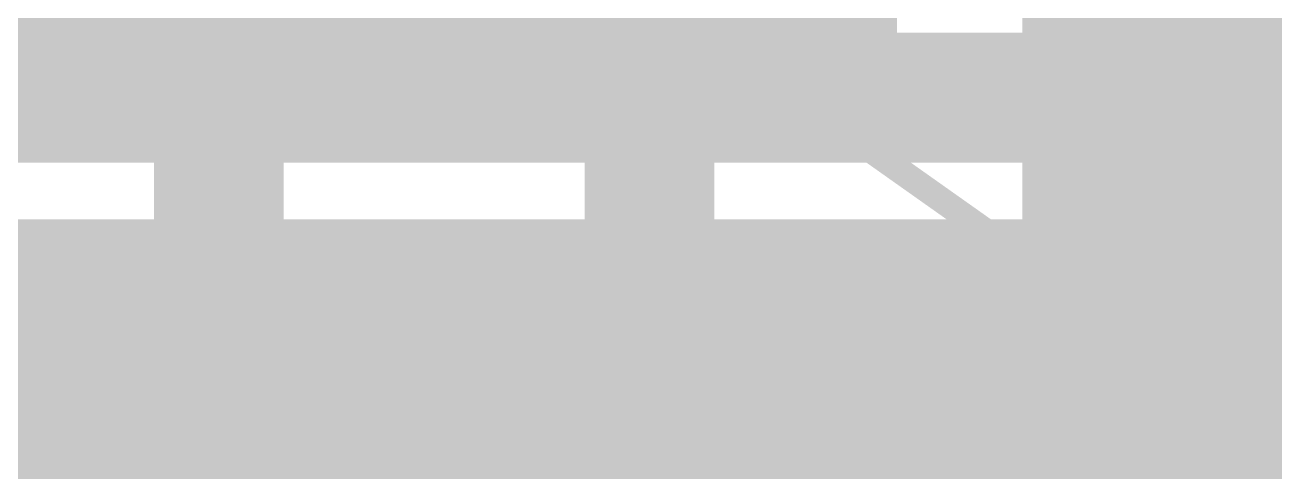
# Model space of a CAD drawing. Header units: millimetres. Extents: x -0.7 to 17.2, y -0.7 to 12.5.
# Drawn here: x 10.34 to 17.2, y -0.68 to 1.8 of the extents above; entities that cross this region are included whole.
import ezdxf

# ---------------------------------------------------------------- set-up
doc = ezdxf.new("R2010")
doc.units = ezdxf.units.MM
for name, color, linetype in [('BOOTH', 7, 'Continuous'), ('FRAME', 7, 'Continuous'), ('PIPING_EXHAUST', 7, 'Continuous'), ('TEXT', 7, 'Continuous')]:
    doc.layers.add(name, color=color, linetype=linetype)

msp = doc.modelspace()

# ---------------------------------------------------------------- linework, layer by layer
at = {"color": 7, "lineweight": 0, "const_width": 0.1397}
msp.add_lwpolyline([(0, 11.6929), (16.5354, 0)], dxfattribs=at)
msp.add_lwpolyline([(0, 11.6929), (16.5354, 0)], dxfattribs=at)
at = {"layer": 'BOOTH', "color": 7, "lineweight": 0, "const_width": 1.132}
msp.add_lwpolyline([(10.8135, 1.9887), (14.5342, 1.9887), (14.5342, 5.5136), (10.8135, 5.5136), (10.8135, 1.9887), (10.8135, 1.9887)], dxfattribs=at)
at = {"layer": 'FRAME', "color": 7, "lineweight": 0}
for points, const_width in [([(0.043, 0.0304), (16.4924, 0.0304), (16.4924, 11.6625), (0.043, 11.6625), (0.043, 0.0304), (0.043, 0.0304)], 1.415), ([(0.2388, 0.2262), (16.2966, 0.2262), (16.2966, 11.4667), (0.2388, 11.4667), (0.2388, 0.2262), (0.2388, 0.2262)], 0.7075), ([(0.2388, 1.4012), (16.2966, 1.4012)], 0.7075), ([(11.401, 0.2262), (11.401, 1.4012)], 0.7075), ([(13.7509, 0.2262), (13.7509, 1.4012)], 0.7075)]:
    msp.add_lwpolyline(points, dxfattribs=dict(at, const_width=const_width))
at = {"layer": 'PIPING_EXHAUST', "color": 7, "lineweight": 0, "const_width": 0.9905}
msp.add_lwpolyline([(11.7926, 2.067), (12.5759, 2.067)], dxfattribs=at)
at = {"layer": 'TEXT', "color": 7, "lineweight": 0, "const_width": 0.0000000392}
for points in [[(12.2466, 1.7536), (12.2466, 1.7536), (12.2462, 1.7467), (12.245, 1.7403), (12.243, 1.7346), (12.243, 1.7346), (12.2401, 1.7296), (12.2365, 1.7254), (12.2321, 1.722), (12.2321, 1.722), (12.2269, 1.7195), (12.221, 1.718), (12.2143, 1.7175), (12.2143, 1.7175), (12.2074, 1.718), (12.2014, 1.7195), (12.1962, 1.722), (12.1962, 1.722), (12.1917, 1.7254), (12.1882, 1.7296), (12.1854, 1.7347), (12.1854, 1.7347), (12.1834, 1.7404), (12.1822, 1.7468), (12.1818, 1.7537), (12.1818, 1.7537), (12.1822, 1.7606), (12.1834, 1.7669), (12.1854, 1.7726), (12.1854, 1.7726), (12.1882, 1.7776), (12.1918, 1.7818), (12.1962, 1.7852), (12.1962, 1.7852), (12.2014, 1.7877), (12.2075, 1.7892), (12.2144, 1.7897), (12.2144, 1.7897), (12.221, 1.7892), (12.2269, 1.7877), (12.2321, 1.7852), (12.2321, 1.7852), (12.2365, 1.7819), (12.2401, 1.7777), (12.243, 1.7727), (12.243, 1.7727), (12.245, 1.7669), (12.2462, 1.7606), (12.2466, 1.7536)], [(12.8983, 1.7501), (12.8983, 1.7501), (12.8989, 1.7608), (12.9006, 1.7698), (12.9035, 1.7771), (12.9035, 1.7771), (12.9077, 1.7827), (12.9133, 1.7868), (12.9204, 1.7892), (12.9204, 1.7892), (12.9246, 1.7901), (12.9287, 1.7909), (12.9328, 1.7917), (12.9328, 1.7917), (12.9368, 1.7924), (12.9406, 1.793), (12.9442, 1.7937), (12.9457, 1.7861), (12.9457, 1.7861), (12.9433, 1.7857), (12.9407, 1.7853), (12.938, 1.7849), (12.938, 1.7849), (12.9351, 1.7844), (12.9322, 1.7839), (12.9294, 1.7834), (12.9294, 1.7834), (12.9267, 1.7829), (12.9243, 1.7824), (12.9221, 1.782), (12.9221, 1.782), (12.9182, 1.7806), (12.9148, 1.7784), (12.912, 1.7753), (12.912, 1.7753), (12.9099, 1.7712), (12.9085, 1.7657), (12.9078, 1.7589), (12.9084, 1.7589), (12.9084, 1.7589), (12.9094, 1.7602), (12.9107, 1.7615), (12.9122, 1.7628), (12.9122, 1.7628), (12.9139, 1.764), (12.9158, 1.7651), (12.918, 1.7661), (12.918, 1.7661), (12.9203, 1.7669), (12.9229, 1.7673), (12.9257, 1.7675), (12.9257, 1.7675), (12.9319, 1.7668), (12.9371, 1.7646), (12.9411, 1.7609), (12.9411, 1.7609), (12.944, 1.7561), (12.9457, 1.7504), (12.9463, 1.7438), (12.9463, 1.7438), (12.946, 1.7383), (12.945, 1.7334), (12.9433, 1.7292), (12.9433, 1.7292), (12.941, 1.7256), (12.9382, 1.7226), (12.9348, 1.7204), (12.9348, 1.7204), (12.931, 1.7187), (12.9268, 1.7178), (12.9222, 1.7175), (12.9222, 1.7175), (12.9154, 1.7184), (12.9096, 1.7212), (12.9048, 1.7258), (12.9048, 1.7258), (12.9012, 1.7322), (12.8991, 1.7403), (12.8983, 1.7501)], [(12.1912, 1.7536), (12.1918, 1.7454), (12.1937, 1.7384), (12.1968, 1.7327), (12.1968, 1.7327), (12.2012, 1.7285), (12.2071, 1.726), (12.2143, 1.7251), (12.2143, 1.7251), (12.2216, 1.726), (12.2274, 1.7285), (12.2318, 1.7327), (12.2318, 1.7327), (12.2349, 1.7384), (12.2367, 1.7454), (12.2373, 1.7536), (12.2373, 1.7536), (12.2367, 1.7618), (12.2349, 1.7688), (12.2318, 1.7744), (12.2318, 1.7744), (12.2274, 1.7786), (12.2216, 1.7811), (12.2144, 1.782), (12.2144, 1.782), (12.2072, 1.7811), (12.2013, 1.7786), (12.1968, 1.7744), (12.1968, 1.7744), (12.1937, 1.7688), (12.1918, 1.7618), (12.1912, 1.7536)], [(12.2922, 1.7711), (12.3016, 1.7711), (12.2791, 1.7458), (12.3035, 1.7184), (12.2934, 1.7184), (12.2697, 1.7452), (12.2697, 1.7184), (12.261, 1.7184), (12.261, 1.7711), (12.2697, 1.7711), (12.2697, 1.7456), (12.2922, 1.7711)], [(12.3381, 1.7721), (12.3381, 1.7721), (12.3442, 1.7714), (12.3494, 1.7691), (12.3538, 1.7653), (12.3538, 1.7653), (12.3571, 1.76), (12.3591, 1.7532), (12.3597, 1.7449), (12.3597, 1.7449), (12.3591, 1.7366), (12.3571, 1.7298), (12.3538, 1.7244), (12.3538, 1.7244), (12.3494, 1.7205), (12.3441, 1.7182), (12.338, 1.7174), (12.338, 1.7174), (12.3342, 1.7177), (12.3308, 1.7185), (12.3279, 1.7198), (12.3279, 1.7198), (12.3254, 1.7214), (12.3234, 1.7232), (12.3217, 1.7251), (12.3211, 1.7251), (12.3211, 1.7251), (12.3212, 1.7239), (12.3213, 1.7225), (12.3215, 1.7209), (12.3215, 1.7209), (12.3216, 1.7193), (12.3216, 1.7178), (12.3217, 1.7165), (12.3217, 1.6948), (12.313, 1.6948), (12.313, 1.7711), (12.3201, 1.7711), (12.3213, 1.764), (12.3217, 1.764), (12.3217, 1.764), (12.3234, 1.7661), (12.3255, 1.7681), (12.3279, 1.7698), (12.3279, 1.7698), (12.3307, 1.7711), (12.3341, 1.7719), (12.3381, 1.7721)], [(12.3365, 1.7648), (12.3317, 1.7643), (12.3279, 1.7628), (12.3252, 1.7603), (12.3252, 1.7603), (12.3233, 1.7568), (12.3221, 1.7522), (12.3217, 1.7465), (12.3217, 1.7449), (12.3217, 1.7449), (12.322, 1.7389), (12.3231, 1.7339), (12.3249, 1.7299), (12.3249, 1.7299), (12.3276, 1.727), (12.3316, 1.7252), (12.3367, 1.7246), (12.3367, 1.7246), (12.3397, 1.7249), (12.3424, 1.7258), (12.3446, 1.7273), (12.3446, 1.7273), (12.3465, 1.7293), (12.3481, 1.7317), (12.3493, 1.7345), (12.3493, 1.7345), (12.3501, 1.7377), (12.3506, 1.7412), (12.3508, 1.745), (12.3508, 1.745), (12.3504, 1.7506), (12.3492, 1.7554), (12.3473, 1.7594), (12.3473, 1.7594), (12.3445, 1.7624), (12.341, 1.7642), (12.3365, 1.7648)], [(12.3934, 1.772), (12.3934, 1.772), (12.3993, 1.7715), (12.4041, 1.7701), (12.4077, 1.7678), (12.4077, 1.7678), (12.4103, 1.7644), (12.4118, 1.7599), (12.4123, 1.7543), (12.4123, 1.7184), (12.406, 1.7184), (12.4044, 1.7259), (12.404, 1.7259), (12.404, 1.7259), (12.4016, 1.7233), (12.3992, 1.7211), (12.3967, 1.7195), (12.3967, 1.7195), (12.3939, 1.7184), (12.3904, 1.7177), (12.3863, 1.7175), (12.3863, 1.7175), (12.3817, 1.7179), (12.3778, 1.7191), (12.3744, 1.7212), (12.3744, 1.7212), (12.3717, 1.7242), (12.3702, 1.7282), (12.3696, 1.7331), (12.3696, 1.7331), (12.3703, 1.7379), (12.3724, 1.742), (12.3758, 1.7452), (12.3758, 1.7452), (12.3807, 1.7476), (12.3871, 1.7492), (12.3949, 1.7499), (12.4039, 1.7502), (12.4039, 1.7533), (12.4039, 1.7533), (12.4035, 1.7573), (12.4026, 1.7603), (12.401, 1.7625), (12.401, 1.7625), (12.3988, 1.7639), (12.3962, 1.7647), (12.3929, 1.765), (12.3929, 1.765), (12.3902, 1.7649), (12.3876, 1.7645), (12.3851, 1.7638), (12.3851, 1.7638), (12.3826, 1.7629), (12.3803, 1.762), (12.3781, 1.761), (12.3754, 1.7675), (12.3754, 1.7675), (12.3779, 1.7687), (12.3806, 1.7697), (12.3836, 1.7707), (12.3836, 1.7707), (12.3868, 1.7714), (12.3901, 1.7719), (12.3934, 1.772)], [(12.396, 1.7439), (12.3901, 1.7434), (12.3856, 1.7423), (12.3824, 1.7407), (12.3824, 1.7407), (12.3803, 1.7387), (12.379, 1.7361), (12.3786, 1.733), (12.3786, 1.733), (12.3789, 1.7303), (12.3798, 1.7281), (12.3813, 1.7265), (12.3813, 1.7265), (12.3833, 1.7253), (12.3856, 1.7247), (12.3882, 1.7244), (12.3882, 1.7244), (12.3924, 1.7248), (12.3961, 1.7261), (12.3993, 1.7281), (12.3993, 1.7281), (12.4018, 1.731), (12.4033, 1.7348), (12.4038, 1.7395), (12.4038, 1.7442), (12.396, 1.7439)], [(12.4498, 1.7174), (12.4498, 1.7174), (12.4453, 1.7178), (12.4412, 1.7187), (12.4373, 1.7203), (12.4373, 1.7203), (12.434, 1.7225), (12.4311, 1.7255), (12.4288, 1.7291), (12.4288, 1.7291), (12.4271, 1.7335), (12.426, 1.7386), (12.4257, 1.7445), (12.4257, 1.7445), (12.4261, 1.7506), (12.4271, 1.7559), (12.4289, 1.7603), (12.4289, 1.7603), (12.4314, 1.764), (12.4343, 1.767), (12.4377, 1.7693), (12.4377, 1.7693), (12.4416, 1.7709), (12.4458, 1.7718), (12.4504, 1.7721), (12.4504, 1.7721), (12.453, 1.772), (12.4556, 1.7718), (12.4581, 1.7713), (12.4581, 1.7713), (12.4605, 1.7707), (12.4625, 1.77), (12.4642, 1.7693), (12.4616, 1.7621), (12.4616, 1.7621), (12.4599, 1.7627), (12.4581, 1.7632), (12.4561, 1.7638), (12.4561, 1.7638), (12.454, 1.7642), (12.4521, 1.7645), (12.4502, 1.7646), (12.4502, 1.7646), (12.4415, 1.7623), (12.4364, 1.7557), (12.4346, 1.7446), (12.4346, 1.7446), (12.4351, 1.7387), (12.4363, 1.7339), (12.4384, 1.73), (12.4384, 1.73), (12.4414, 1.7272), (12.4451, 1.7255), (12.4497, 1.7249), (12.4497, 1.7249), (12.4525, 1.725), (12.455, 1.7253), (12.4573, 1.7258), (12.4573, 1.7258), (12.4594, 1.7264), (12.4615, 1.7272), (12.4633, 1.728), (12.4633, 1.7203), (12.4633, 1.7203), (12.4615, 1.7195), (12.4596, 1.7188), (12.4575, 1.7182), (12.4575, 1.7182), (12.4552, 1.7178), (12.4526, 1.7175), (12.4498, 1.7174)], [(12.5217, 1.7449), (12.5217, 1.7449), (12.5209, 1.7368), (12.5187, 1.7301), (12.515, 1.7246), (12.515, 1.7246), (12.5101, 1.7206), (12.5041, 1.7182), (12.4971, 1.7174), (12.4971, 1.7174), (12.4926, 1.7178), (12.4884, 1.7189), (12.4846, 1.7206), (12.4846, 1.7206), (12.4813, 1.7231), (12.4784, 1.7262), (12.476, 1.73), (12.476, 1.73), (12.4743, 1.7344), (12.4732, 1.7393), (12.4729, 1.7449), (12.4729, 1.7449), (12.4736, 1.7529), (12.4758, 1.7596), (12.4795, 1.765), (12.4795, 1.765), (12.4844, 1.769), (12.4904, 1.7713), (12.4974, 1.7721), (12.4974, 1.7721), (12.502, 1.7718), (12.5062, 1.7707), (12.51, 1.7689), (12.51, 1.7689), (12.5134, 1.7665), (12.5162, 1.7634), (12.5186, 1.7597), (12.5186, 1.7597), (12.5203, 1.7553), (12.5213, 1.7504), (12.5217, 1.7449)], [(12.4818, 1.7449), (12.4822, 1.7391), (12.4835, 1.7341), (12.4855, 1.7301), (12.4855, 1.7301), (12.4885, 1.727), (12.4924, 1.7252), (12.4973, 1.7246), (12.4973, 1.7246), (12.5021, 1.7252), (12.506, 1.727), (12.509, 1.7301), (12.509, 1.7301), (12.511, 1.7341), (12.5123, 1.7391), (12.5127, 1.7449), (12.5127, 1.7449), (12.5123, 1.7507), (12.511, 1.7555), (12.509, 1.7595), (12.509, 1.7595), (12.506, 1.7625), (12.5021, 1.7643), (12.4972, 1.7648), (12.4972, 1.7648), (12.4923, 1.7643), (12.4884, 1.7625), (12.4855, 1.7595), (12.4855, 1.7595), (12.4834, 1.7555), (12.4822, 1.7507), (12.4818, 1.7449)], [(12.5429, 1.752), (12.5429, 1.752), (12.544, 1.7469), (12.5474, 1.7439), (12.553, 1.7429), (12.553, 1.7429), (12.5562, 1.7431), (12.5592, 1.7436), (12.562, 1.7444), (12.562, 1.7444), (12.5647, 1.7456), (12.5674, 1.7469), (12.5702, 1.7485), (12.5702, 1.7711), (12.5789, 1.7711), (12.5789, 1.7184), (12.5702, 1.7184), (12.5702, 1.7419), (12.5702, 1.7419), (12.5673, 1.7402), (12.5644, 1.7387), (12.5615, 1.7375), (12.5615, 1.7375), (12.5585, 1.7366), (12.5551, 1.736), (12.5512, 1.7358), (12.5512, 1.7358), (12.5463, 1.7363), (12.5421, 1.7377), (12.5387, 1.7401), (12.5387, 1.7401), (12.5362, 1.7432), (12.5347, 1.747), (12.5342, 1.7514), (12.5342, 1.7711), (12.5429, 1.7711), (12.5429, 1.752)], [(12.6042, 1.7711), (12.6042, 1.7492), (12.6329, 1.7492), (12.6329, 1.7711), (12.6415, 1.7711), (12.6415, 1.7184), (12.6329, 1.7184), (12.6329, 1.7419), (12.6042, 1.7419), (12.6042, 1.7184), (12.5956, 1.7184), (12.5956, 1.7711), (12.6042, 1.7711)], [(12.6782, 1.772), (12.6782, 1.772), (12.684, 1.7715), (12.6888, 1.7701), (12.6924, 1.7678), (12.6924, 1.7678), (12.695, 1.7644), (12.6965, 1.7599), (12.6971, 1.7543), (12.6971, 1.7184), (12.6908, 1.7184), (12.6891, 1.7259), (12.6887, 1.7259), (12.6887, 1.7259), (12.6864, 1.7233), (12.684, 1.7211), (12.6815, 1.7195), (12.6815, 1.7195), (12.6786, 1.7184), (12.6751, 1.7177), (12.671, 1.7175), (12.671, 1.7175), (12.6665, 1.7179), (12.6625, 1.7191), (12.6591, 1.7212), (12.6591, 1.7212), (12.6565, 1.7242), (12.6549, 1.7282), (12.6544, 1.7331), (12.6544, 1.7331), (12.6551, 1.7379), (12.6571, 1.742), (12.6606, 1.7452), (12.6606, 1.7452), (12.6655, 1.7476), (12.6718, 1.7492), (12.6797, 1.7499), (12.6886, 1.7502), (12.6886, 1.7533), (12.6886, 1.7533), (12.6883, 1.7573), (12.6873, 1.7603), (12.6857, 1.7625), (12.6857, 1.7625), (12.6836, 1.7639), (12.6809, 1.7647), (12.6777, 1.765), (12.6777, 1.765), (12.675, 1.7649), (12.6724, 1.7645), (12.6698, 1.7638), (12.6698, 1.7638), (12.6674, 1.7629), (12.6651, 1.762), (12.6628, 1.761), (12.6602, 1.7675), (12.6602, 1.7675), (12.6626, 1.7687), (12.6653, 1.7697), (12.6684, 1.7707), (12.6684, 1.7707), (12.6715, 1.7714), (12.6748, 1.7719), (12.6782, 1.772)], [(12.6807, 1.7439), (12.6749, 1.7434), (12.6703, 1.7423), (12.6671, 1.7407), (12.6671, 1.7407), (12.665, 1.7387), (12.6638, 1.7361), (12.6633, 1.733), (12.6633, 1.733), (12.6636, 1.7303), (12.6645, 1.7281), (12.666, 1.7265), (12.666, 1.7265), (12.668, 1.7253), (12.6703, 1.7247), (12.673, 1.7244), (12.673, 1.7244), (12.6772, 1.7248), (12.6809, 1.7261), (12.6841, 1.7281), (12.6841, 1.7281), (12.6865, 1.731), (12.688, 1.7348), (12.6885, 1.7395), (12.6885, 1.7442), (12.6807, 1.7439)], [(12.7166, 1.7184), (12.7066, 1.7184), (12.7216, 1.7406), (12.7216, 1.7406), (12.7196, 1.7412), (12.7177, 1.742), (12.7157, 1.7431), (12.7157, 1.7431), (12.714, 1.7444), (12.7124, 1.746), (12.7111, 1.7479), (12.7111, 1.7479), (12.7101, 1.7501), (12.7095, 1.7527), (12.7094, 1.7556), (12.7094, 1.7556), (12.7099, 1.7602), (12.7116, 1.7641), (12.7145, 1.7672), (12.7145, 1.7672), (12.7182, 1.7694), (12.7228, 1.7707), (12.728, 1.7711), (12.7516, 1.7711), (12.7516, 1.7184), (12.743, 1.7184), (12.743, 1.7394), (12.7302, 1.7394), (12.7166, 1.7184)], [(12.7177, 1.7555), (12.7181, 1.7527), (12.7192, 1.7505), (12.7211, 1.7488), (12.7211, 1.7488), (12.7237, 1.7475), (12.7268, 1.7468), (12.7306, 1.7466), (12.743, 1.7466), (12.743, 1.764), (12.7289, 1.764), (12.7289, 1.764), (12.7253, 1.7637), (12.7224, 1.7629), (12.7203, 1.7616), (12.7203, 1.7616), (12.7189, 1.7599), (12.718, 1.7578), (12.7177, 1.7555)], [(12.8251, 1.7711), (12.8345, 1.7711), (12.812, 1.7458), (12.8364, 1.7184), (12.8264, 1.7184), (12.8026, 1.7452), (12.8026, 1.7184), (12.7939, 1.7184), (12.7939, 1.7711), (12.8026, 1.7711), (12.8026, 1.7456), (12.8251, 1.7711)], [(12.8659, 1.772), (12.8659, 1.772), (12.8717, 1.7715), (12.8765, 1.7701), (12.8801, 1.7678), (12.8801, 1.7678), (12.8827, 1.7644), (12.8842, 1.7599), (12.8848, 1.7543), (12.8848, 1.7184), (12.8785, 1.7184), (12.8768, 1.7259), (12.8764, 1.7259), (12.8764, 1.7259), (12.8741, 1.7233), (12.8717, 1.7211), (12.8692, 1.7195), (12.8692, 1.7195), (12.8663, 1.7184), (12.8628, 1.7177), (12.8587, 1.7175), (12.8587, 1.7175), (12.8542, 1.7179), (12.8502, 1.7191), (12.8468, 1.7212), (12.8468, 1.7212), (12.8442, 1.7242), (12.8426, 1.7282), (12.8421, 1.7331), (12.8421, 1.7331), (12.8428, 1.7379), (12.8448, 1.742), (12.8483, 1.7452), (12.8483, 1.7452), (12.8531, 1.7476), (12.8595, 1.7492), (12.8674, 1.7499), (12.8763, 1.7502), (12.8763, 1.7533), (12.8763, 1.7533), (12.876, 1.7573), (12.875, 1.7603), (12.8734, 1.7625), (12.8734, 1.7625), (12.8713, 1.7639), (12.8686, 1.7647), (12.8654, 1.765), (12.8654, 1.765), (12.8627, 1.7649), (12.8601, 1.7645), (12.8575, 1.7638), (12.8575, 1.7638), (12.8551, 1.7629), (12.8528, 1.762), (12.8505, 1.761), (12.8479, 1.7675), (12.8479, 1.7675), (12.8503, 1.7687), (12.853, 1.7697), (12.8561, 1.7707), (12.8561, 1.7707), (12.8592, 1.7714), (12.8625, 1.7719), (12.8659, 1.772)], [(12.8684, 1.7439), (12.8626, 1.7434), (12.858, 1.7423), (12.8548, 1.7407), (12.8548, 1.7407), (12.8527, 1.7387), (12.8515, 1.7361), (12.851, 1.733), (12.851, 1.733), (12.8513, 1.7303), (12.8522, 1.7281), (12.8537, 1.7265), (12.8537, 1.7265), (12.8557, 1.7253), (12.858, 1.7247), (12.8607, 1.7244), (12.8607, 1.7244), (12.8649, 1.7248), (12.8686, 1.7261), (12.8718, 1.7281), (12.8718, 1.7281), (12.8742, 1.731), (12.8757, 1.7348), (12.8762, 1.7395), (12.8762, 1.7442), (12.8684, 1.7439)], [(12.9229, 1.7246), (12.9269, 1.7251), (12.9304, 1.7265), (12.9332, 1.7288), (12.9332, 1.7288), (12.9354, 1.7322), (12.9367, 1.7369), (12.9372, 1.7429), (12.9372, 1.7429), (12.9368, 1.7479), (12.9358, 1.7522), (12.9342, 1.7557), (12.9342, 1.7557), (12.9317, 1.7582), (12.9285, 1.7598), (12.9243, 1.7603), (12.9243, 1.7603), (12.9215, 1.7601), (12.9189, 1.7595), (12.9164, 1.7584), (12.9164, 1.7584), (12.9142, 1.7571), (12.9122, 1.7556), (12.9105, 1.754), (12.9105, 1.754), (12.9091, 1.7525), (12.908, 1.7511), (12.9072, 1.7499), (12.9072, 1.7499), (12.9073, 1.7467), (12.9075, 1.7436), (12.9079, 1.7406), (12.9079, 1.7406), (12.9084, 1.7376), (12.9093, 1.7349), (12.9103, 1.7324), (12.9103, 1.7324), (12.9116, 1.7302), (12.9132, 1.7283), (12.9151, 1.7267), (12.9151, 1.7267), (12.9173, 1.7256), (12.92, 1.7249), (12.9229, 1.7246)], [(12.9681, 1.739), (12.9681, 1.739), (12.9681, 1.7381), (12.9681, 1.7369), (12.968, 1.7354), (12.968, 1.7354), (12.968, 1.7339), (12.9679, 1.7323), (12.9678, 1.7307), (12.9678, 1.7307), (12.9677, 1.7293), (12.9676, 1.728), (12.9676, 1.727), (12.9958, 1.7711), (13.0064, 1.7711), (13.0064, 1.7184), (12.9983, 1.7184), (12.9983, 1.7495), (12.9983, 1.7495), (12.9983, 1.7507), (12.9984, 1.752), (12.9984, 1.7536), (12.9984, 1.7536), (12.9984, 1.7553), (12.9985, 1.757), (12.9985, 1.7587), (12.9985, 1.7587), (12.9986, 1.7602), (12.9987, 1.7615), (12.9987, 1.7625), (12.9707, 1.7184), (12.96, 1.7184), (12.96, 1.7711), (12.9681, 1.7711), (12.9681, 1.739)], [(13.0319, 1.7711), (13.0319, 1.7492), (13.0605, 1.7492), (13.0605, 1.7711), (13.0691, 1.7711), (13.0691, 1.7184), (13.0605, 1.7184), (13.0605, 1.7419), (13.0319, 1.7419), (13.0319, 1.7184), (13.0232, 1.7184), (13.0232, 1.7711), (13.0319, 1.7711)], [(13.1058, 1.772), (13.1058, 1.772), (13.1117, 1.7715), (13.1164, 1.7701), (13.12, 1.7678), (13.12, 1.7678), (13.1226, 1.7644), (13.1242, 1.7599), (13.1247, 1.7543), (13.1247, 1.7184), (13.1184, 1.7184), (13.1167, 1.7259), (13.1163, 1.7259), (13.1163, 1.7259), (13.114, 1.7233), (13.1116, 1.7211), (13.1091, 1.7195), (13.1091, 1.7195), (13.1062, 1.7184), (13.1027, 1.7177), (13.0986, 1.7175), (13.0986, 1.7175), (13.0941, 1.7179), (13.0901, 1.7191), (13.0867, 1.7212), (13.0867, 1.7212), (13.0841, 1.7242), (13.0825, 1.7282), (13.082, 1.7331), (13.082, 1.7331), (13.0827, 1.7379), (13.0847, 1.742), (13.0882, 1.7452), (13.0882, 1.7452), (13.0931, 1.7476), (13.0994, 1.7492), (13.1073, 1.7499), (13.1162, 1.7502), (13.1162, 1.7533), (13.1162, 1.7533), (13.1159, 1.7573), (13.1149, 1.7603), (13.1134, 1.7625), (13.1134, 1.7625), (13.1112, 1.7639), (13.1085, 1.7647), (13.1053, 1.765), (13.1053, 1.765), (13.1026, 1.7649), (13.1, 1.7645), (13.0974, 1.7638), (13.0974, 1.7638), (13.095, 1.7629), (13.0927, 1.762), (13.0905, 1.761), (13.0878, 1.7675), (13.0878, 1.7675), (13.0902, 1.7687), (13.093, 1.7697), (13.096, 1.7707), (13.096, 1.7707), (13.0991, 1.7714), (13.1024, 1.7719), (13.1058, 1.772)], [(13.1083, 1.7439), (13.1025, 1.7434), (13.0979, 1.7423), (13.0947, 1.7407), (13.0947, 1.7407), (13.0926, 1.7387), (13.0914, 1.7361), (13.0909, 1.733), (13.0909, 1.733), (13.0912, 1.7303), (13.0921, 1.7281), (13.0936, 1.7265), (13.0936, 1.7265), (13.0956, 1.7253), (13.0979, 1.7247), (13.1006, 1.7244), (13.1006, 1.7244), (13.1048, 1.7248), (13.1085, 1.7261), (13.1117, 1.7281), (13.1117, 1.7281), (13.1141, 1.731), (13.1156, 1.7348), (13.1161, 1.7395), (13.1161, 1.7442), (13.1083, 1.7439)], [(12.3124, 0.9254), (12.3124, 0.9254), (12.321, 0.9248), (12.3283, 0.9232), (12.3344, 0.9208), (12.3344, 0.9208), (12.3392, 0.9176), (12.343, 0.9138), (12.3458, 0.9093), (12.3458, 0.9093), (12.3477, 0.9044), (12.3488, 0.8991), (12.3491, 0.8934), (12.3491, 0.8934), (12.349, 0.8896), (12.3484, 0.8858), (12.3474, 0.8819), (12.3474, 0.8819), (12.346, 0.8783), (12.344, 0.8748), (12.3415, 0.8716), (12.3415, 0.8716), (12.3383, 0.8687), (12.3346, 0.8662), (12.3302, 0.8641), (12.3302, 0.8641), (12.325, 0.8625), (12.3191, 0.8614), (12.3124, 0.861), (12.3124, 0.8477), (12.3017, 0.8477), (12.3017, 0.861), (12.3017, 0.861), (12.2948, 0.8614), (12.2888, 0.8625), (12.2836, 0.8642), (12.2836, 0.8642), (12.2792, 0.8663), (12.2754, 0.8689), (12.2723, 0.8718), (12.2723, 0.8718), (12.2699, 0.8751), (12.268, 0.8786), (12.2666, 0.8822), (12.2666, 0.8822), (12.2656, 0.886), (12.2651, 0.8897), (12.2649, 0.8934), (12.2649, 0.8934), (12.2653, 0.899), (12.2664, 0.9042), (12.2683, 0.9091), (12.2683, 0.9091), (12.2711, 0.9136), (12.2749, 0.9174), (12.2798, 0.9207), (12.2798, 0.9207), (12.2858, 0.9232), (12.2931, 0.9248), (12.3017, 0.9254), (12.3017, 0.936), (12.3124, 0.936), (12.3124, 0.9254)], [(12.3017, 0.9163), (12.2957, 0.9158), (12.2906, 0.9148), (12.2863, 0.9131), (12.2863, 0.9131), (12.2829, 0.911), (12.2802, 0.9083), (12.2782, 0.9053), (12.2782, 0.9053), (12.2769, 0.9017), (12.2761, 0.8978), (12.2758, 0.8935), (12.2758, 0.8935), (12.2765, 0.887), (12.2786, 0.8813), (12.282, 0.8767), (12.282, 0.8767), (12.2869, 0.8731), (12.2935, 0.8708), (12.3017, 0.8699), (12.3017, 0.9163)], [(12.3124, 0.8699), (12.3208, 0.8708), (12.3274, 0.8732), (12.3323, 0.8768), (12.3323, 0.8768), (12.3356, 0.8815), (12.3375, 0.8871), (12.3382, 0.8935), (12.3382, 0.8935), (12.3379, 0.8979), (12.3371, 0.9018), (12.3358, 0.9054), (12.3358, 0.9054), (12.3338, 0.9085), (12.3312, 0.9111), (12.3278, 0.9132), (12.3278, 0.9132), (12.3235, 0.9148), (12.3184, 0.9158), (12.3124, 0.9163), (12.3124, 0.8699)], [(12.4216, 0.8813), (12.4216, 0.8813), (12.4207, 0.8714), (12.418, 0.8632), (12.4135, 0.8565), (12.4135, 0.8565), (12.4075, 0.8517), (12.4001, 0.8487), (12.3916, 0.8478), (12.3916, 0.8478), (12.3861, 0.8482), (12.381, 0.8495), (12.3764, 0.8517), (12.3764, 0.8517), (12.3722, 0.8547), (12.3687, 0.8585), (12.3658, 0.8631), (12.3658, 0.8631), (12.3637, 0.8684), (12.3624, 0.8745), (12.362, 0.8813), (12.362, 0.8813), (12.3629, 0.8911), (12.3656, 0.8993), (12.3701, 0.9059), (12.3701, 0.9059), (12.3761, 0.9107), (12.3834, 0.9136), (12.3919, 0.9146), (12.3919, 0.9146), (12.3975, 0.9141), (12.4027, 0.9128), (12.4074, 0.9107), (12.4074, 0.9107), (12.4115, 0.9077), (12.415, 0.9039), (12.4178, 0.8994), (12.4178, 0.8994), (12.4199, 0.8941), (12.4212, 0.888), (12.4216, 0.8813)], [(12.3729, 0.8813), (12.3734, 0.8742), (12.3749, 0.8682), (12.3774, 0.8632), (12.3774, 0.8632), (12.381, 0.8595), (12.3858, 0.8573), (12.3918, 0.8565), (12.3918, 0.8565), (12.3977, 0.8573), (12.4025, 0.8595), (12.4061, 0.8632), (12.4061, 0.8632), (12.4086, 0.8682), (12.4102, 0.8742), (12.4107, 0.8813), (12.4107, 0.8813), (12.4102, 0.8883), (12.4086, 0.8943), (12.4061, 0.8992), (12.4061, 0.8992), (12.4025, 0.9028), (12.3977, 0.905), (12.3917, 0.9057), (12.3917, 0.9057), (12.3857, 0.905), (12.3809, 0.9028), (12.3774, 0.8992), (12.3774, 0.8992), (12.3749, 0.8943), (12.3734, 0.8883), (12.3729, 0.8813)], [(12.469, 0.9146), (12.469, 0.9146), (12.4764, 0.9137), (12.4828, 0.9109), (12.4881, 0.9063), (12.4881, 0.9063), (12.4922, 0.8998), (12.4946, 0.8915), (12.4954, 0.8813), (12.4954, 0.8813), (12.4946, 0.8712), (12.4922, 0.8629), (12.4881, 0.8563), (12.4881, 0.8563), (12.4828, 0.8515), (12.4763, 0.8487), (12.4688, 0.8478), (12.4688, 0.8478), (12.4642, 0.8481), (12.4601, 0.849), (12.4565, 0.8506), (12.4565, 0.8506), (12.4535, 0.8526), (12.451, 0.8547), (12.4489, 0.8571), (12.4482, 0.8571), (12.4482, 0.8571), (12.4483, 0.8557), (12.4485, 0.8539), (12.4486, 0.852), (12.4486, 0.852), (12.4488, 0.85), (12.4489, 0.8482), (12.4489, 0.8466), (12.4489, 0.8201), (12.4383, 0.8201), (12.4383, 0.9134), (12.447, 0.9134), (12.4484, 0.9046), (12.4489, 0.9046), (12.4489, 0.9046), (12.451, 0.9073), (12.4535, 0.9096), (12.4565, 0.9117), (12.4565, 0.9117), (12.4599, 0.9133), (12.4641, 0.9143), (12.469, 0.9146)], [(12.467, 0.9057), (12.4611, 0.9051), (12.4565, 0.9032), (12.4532, 0.9001), (12.4532, 0.9001), (12.4509, 0.8958), (12.4495, 0.8902), (12.4489, 0.8833), (12.4489, 0.8813), (12.4489, 0.8813), (12.4493, 0.874), (12.4506, 0.8678), (12.4528, 0.863), (12.4528, 0.863), (12.4562, 0.8594), (12.461, 0.8572), (12.4673, 0.8565), (12.4673, 0.8565), (12.471, 0.8569), (12.4742, 0.858), (12.477, 0.8598), (12.477, 0.8598), (12.4793, 0.8622), (12.4812, 0.8651), (12.4826, 0.8686), (12.4826, 0.8686), (12.4836, 0.8725), (12.4843, 0.8768), (12.4845, 0.8814), (12.4845, 0.8814), (12.484, 0.8883), (12.4826, 0.8942), (12.4802, 0.8991), (12.4802, 0.8991), (12.4768, 0.9027), (12.4725, 0.9049), (12.467, 0.9057)], [(12.5813, 0.9134), (12.5813, 0.849), (12.5718, 0.849), (12.5718, 0.8901), (12.5718, 0.8901), (12.5718, 0.8918), (12.5719, 0.8935), (12.572, 0.8953), (12.572, 0.8953), (12.5721, 0.8972), (12.5723, 0.899), (12.5724, 0.9008), (12.5721, 0.9008), (12.551, 0.849), (12.5421, 0.849), (12.5217, 0.9008), (12.5214, 0.9008), (12.5214, 0.9008), (12.5216, 0.8971), (12.5217, 0.8934), (12.5217, 0.8897), (12.5217, 0.849), (12.5122, 0.849), (12.5122, 0.9134), (12.5263, 0.9134), (12.5466, 0.8616), (12.5673, 0.9134), (12.5813, 0.9134)], [(12.6263, 0.9145), (12.6263, 0.9145), (12.6334, 0.9139), (12.6392, 0.9122), (12.6437, 0.9093), (12.6437, 0.9093), (12.6468, 0.9052), (12.6487, 0.8997), (12.6493, 0.8928), (12.6493, 0.849), (12.6416, 0.849), (12.6396, 0.8581), (12.6391, 0.8581), (12.6391, 0.8581), (12.6363, 0.8549), (12.6333, 0.8523), (12.6303, 0.8503), (12.6303, 0.8503), (12.6268, 0.8489), (12.6225, 0.848), (12.6175, 0.8478), (12.6175, 0.8478), (12.612, 0.8483), (12.6071, 0.8498), (12.6029, 0.8524), (12.6029, 0.8524), (12.5997, 0.8561), (12.5978, 0.8609), (12.5972, 0.8669), (12.5972, 0.8669), (12.598, 0.8728), (12.6005, 0.8777), (12.6047, 0.8817), (12.6047, 0.8817), (12.6107, 0.8847), (12.6185, 0.8866), (12.6281, 0.8874), (12.639, 0.8878), (12.639, 0.8916), (12.639, 0.8916), (12.6386, 0.8964), (12.6374, 0.9002), (12.6355, 0.9028), (12.6355, 0.9028), (12.6329, 0.9045), (12.6296, 0.9056), (12.6257, 0.9059), (12.6257, 0.9059), (12.6223, 0.9057), (12.6191, 0.9052), (12.616, 0.9044), (12.616, 0.9044), (12.6131, 0.9034), (12.6102, 0.9022), (12.6075, 0.901), (12.6043, 0.9089), (12.6043, 0.9089), (12.6072, 0.9104), (12.6106, 0.9117), (12.6142, 0.9128), (12.6142, 0.9128), (12.6181, 0.9137), (12.6222, 0.9143), (12.6263, 0.9145)], [(12.7137, 0.9045), (12.6927, 0.9045), (12.6927, 0.849), (12.6823, 0.849), (12.6823, 0.9045), (12.6615, 0.9045), (12.6615, 0.9134), (12.7137, 0.9134), (12.7137, 0.9045)], [(12.813, 0.849), (12.8027, 0.8755), (12.7687, 0.8755), (12.7585, 0.849), (12.7475, 0.849), (12.781, 0.9351), (12.7908, 0.9351), (12.8242, 0.849), (12.813, 0.849)], [(12.7898, 0.9111), (12.7895, 0.9119), (12.7891, 0.9131), (12.7886, 0.9146), (12.7886, 0.9146), (12.7881, 0.9163), (12.7875, 0.918), (12.787, 0.9198), (12.787, 0.9198), (12.7865, 0.9215), (12.7861, 0.9228), (12.7857, 0.9239), (12.7857, 0.9239), (12.7851, 0.9215), (12.7845, 0.9191), (12.7838, 0.9167), (12.7838, 0.9167), (12.7831, 0.9145), (12.7825, 0.9126), (12.782, 0.9111), (12.7723, 0.8851), (12.7994, 0.8851), (12.7898, 0.9111)], [(12.8836, 0.9147), (12.8836, 0.9147), (12.883, 0.9093), (12.8814, 0.9047), (12.8788, 0.9009), (12.8788, 0.9009), (12.8752, 0.8979), (12.8708, 0.8956), (12.8658, 0.8941), (12.8658, 0.8937), (12.8658, 0.8937), (12.8721, 0.8924), (12.8772, 0.8902), (12.8812, 0.8872), (12.8812, 0.8872), (12.884, 0.8833), (12.8856, 0.8787), (12.8862, 0.8734), (12.8862, 0.8734), (12.8858, 0.8686), (12.8846, 0.8641), (12.8827, 0.8601), (12.8827, 0.8601), (12.88, 0.8565), (12.8764, 0.8534), (12.872, 0.851), (12.872, 0.851), (12.8666, 0.8492), (12.8604, 0.8481), (12.8533, 0.8477), (12.8533, 0.8477), (12.8489, 0.8479), (12.8447, 0.8482), (12.8408, 0.8488), (12.8408, 0.8488), (12.837, 0.8496), (12.8333, 0.8509), (12.8297, 0.8524), (12.8297, 0.8623), (12.8297, 0.8623), (12.8334, 0.8607), (12.8373, 0.8593), (12.8414, 0.8581), (12.8414, 0.8581), (12.8455, 0.8573), (12.8495, 0.8568), (12.8534, 0.8566), (12.8534, 0.8566), (12.8604, 0.8571), (12.8659, 0.8586), (12.87, 0.8611), (12.87, 0.8611), (12.8729, 0.8645), (12.8746, 0.8687), (12.8751, 0.8736), (12.8751, 0.8736), (12.8744, 0.8785), (12.8723, 0.8823), (12.8688, 0.8852), (12.8688, 0.8852), (12.8641, 0.8871), (12.8582, 0.8883), (12.8511, 0.8887), (12.8428, 0.8887), (12.8428, 0.8977), (12.8512, 0.8977), (12.8512, 0.8977), (12.8577, 0.8982), (12.8631, 0.8997), (12.8673, 0.9022), (12.8673, 0.9022), (12.8703, 0.9055), (12.8721, 0.9094), (12.8727, 0.914), (12.8727, 0.914), (12.8723, 0.9178), (12.8709, 0.921), (12.8685, 0.9236), (12.8685, 0.9236), (12.8654, 0.9255), (12.8616, 0.9267), (12.8571, 0.9271), (12.8571, 0.9271), (12.8527, 0.9268), (12.8487, 0.9262), (12.8452, 0.925), (12.8452, 0.925), (12.8419, 0.9235), (12.8387, 0.9218), (12.8355, 0.9199), (12.8302, 0.9271), (12.8302, 0.9271), (12.8335, 0.9294), (12.8373, 0.9314), (12.8416, 0.9333), (12.8416, 0.9333), (12.8463, 0.9348), (12.8514, 0.9357), (12.857, 0.936), (12.857, 0.936), (12.8652, 0.9353), (12.8719, 0.9333), (12.877, 0.9299), (12.877, 0.9299), (12.8806, 0.9256), (12.8828, 0.9205), (12.8836, 0.9147)], [(14.89, 0.9265), (14.89, 0.9265), (14.8814, 0.9254), (14.8742, 0.9224), (14.8682, 0.9172), (14.8682, 0.9172), (14.8638, 0.9103), (14.8612, 0.9018), (14.8603, 0.8919), (14.8603, 0.8919), (14.8611, 0.8819), (14.8636, 0.8735), (14.8677, 0.8666), (14.8677, 0.8666), (14.8735, 0.8614), (14.8808, 0.8583), (14.8899, 0.8573), (14.8899, 0.8573), (14.8936, 0.8574), (14.8971, 0.8577), (14.9006, 0.8582), (14.9006, 0.8582), (14.9039, 0.8589), (14.9072, 0.8597), (14.9104, 0.8606), (14.9104, 0.8513), (14.9104, 0.8513), (14.9072, 0.8502), (14.9039, 0.8493), (14.9005, 0.8486), (14.9005, 0.8486), (14.8969, 0.8481), (14.8928, 0.8479), (14.8883, 0.8478), (14.8883, 0.8478), (14.8801, 0.8484), (14.8728, 0.8502), (14.8664, 0.8532), (14.8664, 0.8532), (14.8611, 0.8573), (14.8567, 0.8624), (14.8533, 0.8686), (14.8533, 0.8686), (14.8508, 0.8756), (14.8494, 0.8834), (14.8489, 0.892), (14.8489, 0.892), (14.8494, 0.9003), (14.851, 0.9079), (14.8536, 0.9149), (14.8536, 0.9149), (14.8573, 0.921), (14.862, 0.9262), (14.8676, 0.9304), (14.8676, 0.9304), (14.8743, 0.9335), (14.8817, 0.9354), (14.8901, 0.936), (14.8901, 0.936), (14.8988, 0.9354), (14.9067, 0.9337), (14.9138, 0.9309), (14.9095, 0.9218), (14.9095, 0.9218), (14.9067, 0.923), (14.9038, 0.924), (14.9006, 0.925), (14.9006, 0.925), (14.8973, 0.9258), (14.8937, 0.9263), (14.89, 0.9265)], [(14.943, 0.8819), (14.9208, 0.9134), (14.9328, 0.9134), (14.9494, 0.8891), (14.9658, 0.9134), (14.9777, 0.9134), (14.9555, 0.8819), (14.9789, 0.849), (14.9669, 0.849), (14.9494, 0.8747), (14.9316, 0.849), (14.9197, 0.849), (14.943, 0.8819)], [(15.0162, 0.9146), (15.0162, 0.9146), (15.0214, 0.9142), (15.0262, 0.913), (15.0304, 0.911), (15.0304, 0.911), (15.0341, 0.9082), (15.0371, 0.9049), (15.0395, 0.9008), (15.0395, 0.9008), (15.0413, 0.8962), (15.0424, 0.8911), (15.0427, 0.8855), (15.0427, 0.8791), (14.9986, 0.8791), (14.9986, 0.8791), (14.9994, 0.8724), (15.0012, 0.8669), (15.0042, 0.8625), (15.0042, 0.8625), (15.0083, 0.8593), (15.0132, 0.8574), (15.0192, 0.8568), (15.0192, 0.8568), (15.0231, 0.8569), (15.0267, 0.8573), (15.0301, 0.8579), (15.0301, 0.8579), (15.0333, 0.8588), (15.0365, 0.8599), (15.0398, 0.8612), (15.0398, 0.852), (15.0398, 0.852), (15.0366, 0.8506), (15.0333, 0.8496), (15.0301, 0.8488), (15.0301, 0.8488), (15.0267, 0.8482), (15.0229, 0.8479), (15.0187, 0.8478), (15.0187, 0.8478), (15.0128, 0.8482), (15.0075, 0.8494), (15.0025, 0.8515), (15.0025, 0.8515), (14.9982, 0.8544), (14.9946, 0.8581), (14.9916, 0.8626), (14.9916, 0.8626), (14.9894, 0.8679), (14.9881, 0.8739), (14.9877, 0.8807), (14.9877, 0.8807), (14.9881, 0.8874), (14.9893, 0.8934), (14.9912, 0.8988), (14.9912, 0.8988), (14.9939, 0.9035), (14.9973, 0.9074), (15.0012, 0.9105), (15.0012, 0.9105), (15.0057, 0.9128), (15.0107, 0.9141), (15.0162, 0.9146)], [(15.0161, 0.9059), (15.0114, 0.9054), (15.0074, 0.9038), (15.0041, 0.901), (15.0041, 0.901), (15.0016, 0.8974), (14.9998, 0.8929), (14.9989, 0.8875), (15.0317, 0.8875), (15.0317, 0.8875), (15.0312, 0.8926), (15.0299, 0.8971), (15.0278, 0.9008), (15.0278, 0.9008), (15.0249, 0.9036), (15.0209, 0.9053), (15.0161, 0.9059)], [(15.1282, 0.9134), (15.1282, 0.849), (15.1187, 0.849), (15.1187, 0.8901), (15.1187, 0.8901), (15.1187, 0.8918), (15.1188, 0.8935), (15.1189, 0.8953), (15.1189, 0.8953), (15.119, 0.8972), (15.1191, 0.899), (15.1193, 0.9008), (15.1189, 0.9008), (15.0979, 0.849), (15.089, 0.849), (15.0686, 0.9008), (15.0682, 0.9008), (15.0682, 0.9008), (15.0684, 0.8971), (15.0685, 0.8934), (15.0686, 0.8897), (15.0686, 0.849), (15.0591, 0.849), (15.0591, 0.9134), (15.0731, 0.9134), (15.0934, 0.8616), (15.1141, 0.9134), (15.1282, 0.9134)], [(15.1731, 0.9145), (15.1731, 0.9145), (15.1803, 0.9139), (15.1861, 0.9122), (15.1905, 0.9093), (15.1905, 0.9093), (15.1937, 0.9052), (15.1956, 0.8997), (15.1962, 0.8928), (15.1962, 0.849), (15.1885, 0.849), (15.1865, 0.8581), (15.186, 0.8581), (15.186, 0.8581), (15.1831, 0.8549), (15.1802, 0.8523), (15.1771, 0.8503), (15.1771, 0.8503), (15.1737, 0.8489), (15.1694, 0.848), (15.1643, 0.8478), (15.1643, 0.8478), (15.1588, 0.8483), (15.154, 0.8498), (15.1498, 0.8524), (15.1498, 0.8524), (15.1466, 0.8561), (15.1447, 0.8609), (15.144, 0.8669), (15.144, 0.8669), (15.1449, 0.8728), (15.1474, 0.8777), (15.1516, 0.8817), (15.1516, 0.8817), (15.1576, 0.8847), (15.1653, 0.8866), (15.1749, 0.8874), (15.1859, 0.8878), (15.1859, 0.8916), (15.1859, 0.8916), (15.1855, 0.8964), (15.1843, 0.9002), (15.1824, 0.9028), (15.1824, 0.9028), (15.1797, 0.9045), (15.1764, 0.9056), (15.1725, 0.9059), (15.1725, 0.9059), (15.1692, 0.9057), (15.166, 0.9052), (15.1629, 0.9044), (15.1629, 0.9044), (15.1599, 0.9034), (15.1571, 0.9022), (15.1544, 0.901), (15.1511, 0.9089), (15.1511, 0.9089), (15.1541, 0.9104), (15.1574, 0.9117), (15.1611, 0.9128), (15.1611, 0.9128), (15.165, 0.9137), (15.169, 0.9143), (15.1731, 0.9145)], [(12.6294, 0.8801), (12.6222, 0.8794), (12.6166, 0.8782), (12.6127, 0.8762), (12.6127, 0.8762), (12.6102, 0.8737), (12.6086, 0.8705), (12.6081, 0.8667), (12.6081, 0.8667), (12.6085, 0.8635), (12.6096, 0.8608), (12.6114, 0.8588), (12.6114, 0.8588), (12.6138, 0.8574), (12.6167, 0.8566), (12.6199, 0.8563), (12.6199, 0.8563), (12.625, 0.8568), (12.6296, 0.8583), (12.6335, 0.8608), (12.6335, 0.8608), (12.6365, 0.8643), (12.6383, 0.869), (12.6389, 0.8747), (12.6389, 0.8804), (12.6294, 0.8801)], [(15.1762, 0.8801), (15.1691, 0.8794), (15.1635, 0.8782), (15.1596, 0.8762), (15.1596, 0.8762), (15.157, 0.8737), (15.1555, 0.8705), (15.155, 0.8667), (15.155, 0.8667), (15.1553, 0.8635), (15.1564, 0.8608), (15.1583, 0.8588), (15.1583, 0.8588), (15.1607, 0.8574), (15.1635, 0.8566), (15.1667, 0.8563), (15.1667, 0.8563), (15.1719, 0.8568), (15.1764, 0.8583), (15.1803, 0.8608), (15.1803, 0.8608), (15.1833, 0.8643), (15.1851, 0.869), (15.1857, 0.8747), (15.1857, 0.8804), (15.1762, 0.8801)], [(12.3728, 0.5356), (12.3619, 0.5356), (12.3619, 0.6119), (12.3348, 0.6119), (12.3348, 0.6119), (12.334, 0.6059), (12.3332, 0.5997), (12.3324, 0.5933), (12.3324, 0.5933), (12.3315, 0.5868), (12.3306, 0.5806), (12.3297, 0.5746), (12.3297, 0.5746), (12.3289, 0.5689), (12.328, 0.5639), (12.3271, 0.5594), (12.3271, 0.5594), (12.326, 0.5543), (12.3247, 0.5498), (12.3233, 0.5457), (12.3233, 0.5457), (12.3216, 0.5423), (12.3195, 0.5394), (12.3172, 0.5372), (12.3172, 0.5372), (12.3144, 0.5356), (12.3111, 0.5346), (12.3073, 0.5343), (12.3073, 0.5343), (12.3059, 0.5344), (12.3045, 0.5345), (12.3031, 0.5347), (12.3031, 0.5347), (12.3018, 0.535), (12.3006, 0.5354), (12.2995, 0.5358), (12.2995, 0.5448), (12.2995, 0.5448), (12.3004, 0.5444), (12.3014, 0.544), (12.3025, 0.5437), (12.3025, 0.5437), (12.3036, 0.5435), (12.3048, 0.5434), (12.3061, 0.5433), (12.3061, 0.5433), (12.3083, 0.5437), (12.3102, 0.5446), (12.3118, 0.5463), (12.3118, 0.5463), (12.3131, 0.5484), (12.3142, 0.5508), (12.3151, 0.5536), (12.3151, 0.5536), (12.3158, 0.5565), (12.3165, 0.5594), (12.3171, 0.5623), (12.3171, 0.5623), (12.3178, 0.5658), (12.3186, 0.5703), (12.3195, 0.5757), (12.3195, 0.5757), (12.3204, 0.5819), (12.3214, 0.5888), (12.3225, 0.5963), (12.3225, 0.5963), (12.3236, 0.6044), (12.3247, 0.6127), (12.3258, 0.6214), (12.3728, 0.6214), (12.3728, 0.5356)], [(12.6505, 0.5356), (12.6401, 0.5356), (12.6401, 0.5956), (12.6401, 0.5956), (12.6402, 0.5988), (12.6402, 0.6016), (12.6403, 0.6039), (12.6403, 0.6039), (12.6404, 0.606), (12.6405, 0.6082), (12.6406, 0.6104), (12.6406, 0.6104), (12.6394, 0.6092), (12.6382, 0.6081), (12.6371, 0.6071), (12.6371, 0.6071), (12.636, 0.6062), (12.6347, 0.6051), (12.6332, 0.6038), (12.624, 0.5963), (12.6185, 0.6034), (12.6417, 0.6214), (12.6505, 0.6214), (12.6505, 0.5356)], [(12.7513, 0.6214), (12.7193, 0.5356), (12.709, 0.5356), (12.741, 0.6214), (12.7513, 0.6214)], [(12.8264, 0.5356), (12.8161, 0.5356), (12.8161, 0.5956), (12.8161, 0.5956), (12.8161, 0.5988), (12.8161, 0.6016), (12.8162, 0.6039), (12.8162, 0.6039), (12.8163, 0.606), (12.8164, 0.6082), (12.8166, 0.6104), (12.8166, 0.6104), (12.8153, 0.6092), (12.8142, 0.6081), (12.8131, 0.6071), (12.8131, 0.6071), (12.8119, 0.6062), (12.8106, 0.6051), (12.8091, 0.6038), (12.8, 0.5963), (12.7944, 0.6034), (12.8176, 0.6214), (12.8264, 0.6214), (12.8264, 0.5356)], [(14.9274, 0.5743), (14.9274, 0.5743), (14.9281, 0.5874), (14.9303, 0.5984), (14.9338, 0.6073), (14.9338, 0.6073), (14.9389, 0.6142), (14.9458, 0.6192), (14.9543, 0.6222), (14.9543, 0.6222), (14.9595, 0.6232), (14.9646, 0.6242), (14.9696, 0.6252), (14.9696, 0.6252), (14.9745, 0.626), (14.9791, 0.6268), (14.9836, 0.6276), (14.9854, 0.6183), (14.9854, 0.6183), (14.9824, 0.6179), (14.9793, 0.6174), (14.9759, 0.6168), (14.9759, 0.6168), (14.9723, 0.6162), (14.9689, 0.6156), (14.9654, 0.615), (14.9654, 0.615), (14.9621, 0.6144), (14.9592, 0.6138), (14.9565, 0.6133), (14.9565, 0.6133), (14.9517, 0.6116), (14.9475, 0.6089), (14.9441, 0.6052), (14.9441, 0.6052), (14.9415, 0.6001), (14.9398, 0.5934), (14.939, 0.5852), (14.9397, 0.5852), (14.9397, 0.5852), (14.941, 0.5867), (14.9425, 0.5883), (14.9443, 0.5898), (14.9443, 0.5898), (14.9464, 0.5914), (14.9488, 0.5927), (14.9514, 0.5939), (14.9514, 0.5939), (14.9543, 0.5949), (14.9575, 0.5954), (14.9609, 0.5956), (14.9609, 0.5956), (14.9685, 0.5947), (14.9748, 0.592), (14.9797, 0.5876), (14.9797, 0.5876), (14.9833, 0.5817), (14.9854, 0.5747), (14.9861, 0.5667), (14.9861, 0.5667), (14.9857, 0.5599), (14.9844, 0.5539), (14.9824, 0.5487), (14.9824, 0.5487), (14.9796, 0.5443), (14.9761, 0.5408), (14.972, 0.538), (14.972, 0.538), (14.9674, 0.536), (14.9623, 0.5348), (14.9566, 0.5344), (14.9566, 0.5344), (14.9484, 0.5356), (14.9413, 0.539), (14.9354, 0.5447), (14.9354, 0.5447), (14.931, 0.5525), (14.9283, 0.5624), (14.9274, 0.5743)], [(15.0361, 0.6214), (15.0041, 0.5356), (14.9938, 0.5356), (15.0257, 0.6214), (15.0361, 0.6214)], [(12.4046, 0.5607), (12.4046, 0.5607), (12.4046, 0.5596), (12.4046, 0.5582), (12.4045, 0.5564), (12.4045, 0.5564), (12.4044, 0.5545), (12.4043, 0.5526), (12.4042, 0.5507), (12.4042, 0.5507), (12.4041, 0.5489), (12.404, 0.5473), (12.4039, 0.5461), (12.4384, 0.6), (12.4514, 0.6), (12.4514, 0.5356), (12.4415, 0.5356), (12.4415, 0.5736), (12.4415, 0.5736), (12.4415, 0.575), (12.4415, 0.5767), (12.4416, 0.5787), (12.4416, 0.5787), (12.4416, 0.5807), (12.4417, 0.5828), (12.4417, 0.5848), (12.4417, 0.5848), (12.4418, 0.5867), (12.4419, 0.5883), (12.442, 0.5895), (12.4077, 0.5356), (12.3946, 0.5356), (12.3946, 0.6), (12.4046, 0.6), (12.4046, 0.5607)], [(12.4977, 0.5344), (12.4977, 0.5344), (12.4923, 0.5348), (12.4872, 0.536), (12.4825, 0.5379), (12.4825, 0.5379), (12.4784, 0.5407), (12.4749, 0.5443), (12.4721, 0.5487), (12.4721, 0.5487), (12.47, 0.5541), (12.4687, 0.5603), (12.4683, 0.5675), (12.4683, 0.5675), (12.4687, 0.5749), (12.4701, 0.5814), (12.4723, 0.5868), (12.4723, 0.5868), (12.4752, 0.5914), (12.4788, 0.595), (12.483, 0.5978), (12.483, 0.5978), (12.4878, 0.5997), (12.4929, 0.6009), (12.4985, 0.6013), (12.4985, 0.6013), (12.5017, 0.6011), (12.5049, 0.6008), (12.508, 0.6002), (12.508, 0.6002), (12.5108, 0.5995), (12.5133, 0.5987), (12.5154, 0.5978), (12.5122, 0.589), (12.5122, 0.589), (12.5101, 0.5897), (12.5079, 0.5904), (12.5054, 0.591), (12.5054, 0.591), (12.5029, 0.5916), (12.5005, 0.5919), (12.4982, 0.592), (12.4982, 0.592), (12.4877, 0.5893), (12.4813, 0.5812), (12.4792, 0.5676), (12.4792, 0.5676), (12.4798, 0.5605), (12.4813, 0.5545), (12.4839, 0.5498), (12.4839, 0.5498), (12.4874, 0.5463), (12.492, 0.5443), (12.4976, 0.5436), (12.4976, 0.5436), (12.501, 0.5437), (12.5041, 0.5441), (12.5069, 0.5447), (12.5069, 0.5447), (12.5095, 0.5454), (12.512, 0.5463), (12.5143, 0.5473), (12.5143, 0.5379), (12.5143, 0.5379), (12.5121, 0.5369), (12.5097, 0.536), (12.5072, 0.5353), (12.5072, 0.5353), (12.5044, 0.5348), (12.5012, 0.5345), (12.4977, 0.5344)], [(12.574, 0.5912), (12.553, 0.5912), (12.553, 0.5356), (12.5426, 0.5356), (12.5426, 0.5912), (12.5218, 0.5912), (12.5218, 0.6001), (12.574, 0.6001), (12.574, 0.5912)], [(14.9575, 0.5432), (14.9624, 0.5438), (14.9666, 0.5455), (14.9701, 0.5483), (14.9701, 0.5483), (14.9728, 0.5524), (14.9744, 0.5582), (14.9749, 0.5656), (14.9749, 0.5656), (14.9745, 0.5717), (14.9733, 0.5769), (14.9712, 0.5811), (14.9712, 0.5811), (14.9683, 0.5843), (14.9642, 0.5862), (14.9592, 0.5868), (14.9592, 0.5868), (14.9557, 0.5866), (14.9525, 0.5858), (14.9495, 0.5845), (14.9495, 0.5845), (14.9468, 0.5829), (14.9444, 0.5811), (14.9423, 0.5791), (14.9423, 0.5791), (14.9406, 0.5772), (14.9392, 0.5756), (14.9383, 0.5741), (14.9383, 0.5741), (14.9383, 0.5702), (14.9386, 0.5664), (14.9391, 0.5627), (14.9391, 0.5627), (14.9398, 0.5591), (14.9408, 0.5558), (14.942, 0.5528), (14.942, 0.5528), (14.9436, 0.55), (14.9456, 0.5477), (14.9479, 0.5458), (14.9479, 0.5458), (14.9507, 0.5444), (14.9539, 0.5435), (14.9575, 0.5432)], [(15.1166, 0.6), (15.1166, 0.5356), (15.1071, 0.5356), (15.1071, 0.5767), (15.1071, 0.5767), (15.1071, 0.5784), (15.1072, 0.5802), (15.1073, 0.582), (15.1073, 0.582), (15.1074, 0.5838), (15.1075, 0.5857), (15.1077, 0.5874), (15.1073, 0.5874), (15.0863, 0.5356), (15.0774, 0.5356), (15.057, 0.5874), (15.0566, 0.5874), (15.0566, 0.5874), (15.0568, 0.5838), (15.0569, 0.5801), (15.057, 0.5764), (15.057, 0.5356), (15.0475, 0.5356), (15.0475, 0.6), (15.0615, 0.6), (15.0818, 0.5482), (15.1025, 0.6), (15.1166, 0.6)]]:
    msp.add_lwpolyline(points, dxfattribs=at)

doc.saveas('drawing.dxf')
